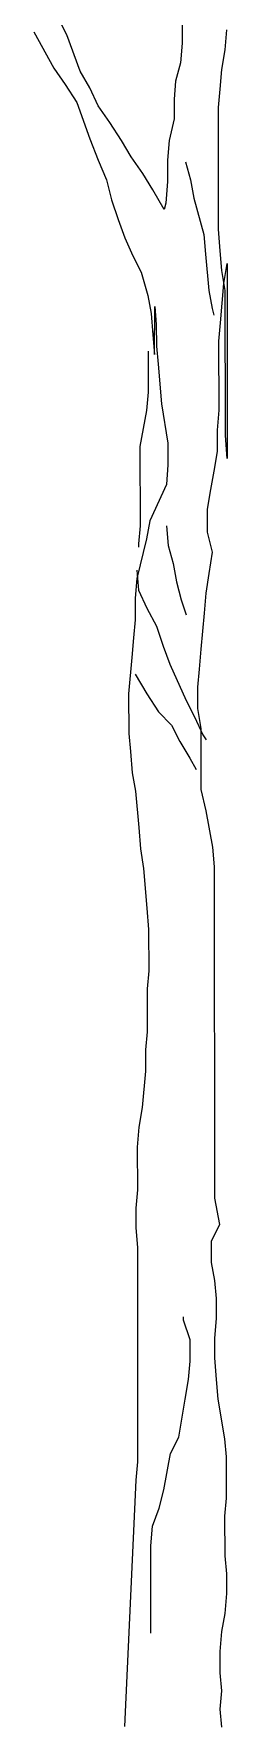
# Model space of a CAD drawing. Extents: x 3530 to 7347, y 5293 to 12601.
# Drawn here: x 5421 to 5711, y 5293 to 7832 of the extents above; entities that cross this region are included whole.
import ezdxf

# ---------------------------------------------------------------- set-up
doc = ezdxf.new("R2010")
doc.units = 0
doc.header["$LTSCALE"] = 150
doc.layers.get('0').update_dxf_attribs({"linetype": 'CONTINUOUS'})

msp = doc.modelspace()

# ---------------------------------------------------------------- linework, layer by layer
at = {"color": 0}
for points in [[(5616.8, 7568.4), (5599.5, 7598.1), (5584.6, 7622.8), (5567.3, 7647.5), (5552.5, 7672.2), (5535.2, 7699.3), (5517.8, 7724), (5505.4, 7751.2), (5490.6, 7775.9), (5470.8, 7830.3), (5458.4, 7855)], [(5643.7, 7850.2), (5643.8, 7818.1), (5641.3, 7788.4), (5633.9, 7761.2), (5631.5, 7734), (5631.5, 7704.4), (5624.1, 7672.2), (5621.7, 7642.6), (5621.7, 7610.5), (5619.3, 7578.3), (5616.8, 7568.4)], [(5421.4, 7835.2), (5451.1, 7780.8), (5468.4, 7756.1), (5485.7, 7729), (5505.5, 7674.6), (5517.9, 7642.5), (5530.3, 7612.9), (5537.7, 7583.2), (5547.6, 7553.6), (5557.6, 7526.4), (5569.9, 7499.2), (5582.3, 7474.5), (5592.2, 7439.9), (5597.2, 7412.7), (5599.7, 7380.6), (5602.2, 7351), (5602.5, 7423.2), (5604.9, 7396), (5605, 7363.9), (5607.5, 7336.7), (5612.5, 7277.4), (5622.4, 7218.1), (5622.4, 7185.9), (5620, 7156.3), (5595.3, 7101.9), (5590.4, 7074.7), (5575.6, 7015.4), (5573.2, 6985.7), (5573.2, 6953.6), (5570.8, 6926.4), (5568.3, 6896.8), (5563.4, 6842.4), (5563.5, 6783.1), (5566, 6755.9), (5568.5, 6723.8), (5573.5, 6696.6), (5578.5, 6642.2), (5581, 6610.1), (5585.9, 6580.5), (5590.9, 6521.2), (5593.4, 6489), (5593.5, 6427.2), (5591, 6400.1), (5591.1, 6335.8), (5588.6, 6308.6), (5588.7, 6276.5), (5583.8, 6222.1), (5578.9, 6192.5), (5576.4, 6162.8), (5576.5, 6098.6), (5574, 6071.4), (5574.1, 6041.7), (5576.6, 6012.1), (5576.9, 5690.8), (5574.4, 5663.6), (5557.3, 5294.1)], [(5703.3, 5293.1), (5700.8, 5320.2), (5703.2, 5347.4), (5700.7, 5374.6), (5700.7, 5406.7), (5703.1, 5436.4), (5708, 5463.6), (5710.5, 5493.2), (5710.5, 5522.9), (5708, 5550.1), (5707.9, 5609.4), (5710.4, 5636.6), (5710.3, 5698.3), (5707.8, 5725.5), (5697.9, 5784.8), (5695.4, 5814.5), (5692.9, 5846.6), (5692.8, 5876.3), (5695.3, 5905.9), (5695.3, 5935.6), (5692.8, 5962.7), (5687.8, 5989.9), (5687.8, 6022.1), (5700.1, 6046.8), (5692.6, 6086.3), (5692.2, 6583), (5689.7, 6612.7), (5679.8, 6667), (5672.3, 6699.2), (5672.2, 6790.6), (5667.3, 6820.2), (5667.2, 6852.4), (5669.7, 6879.6), (5672.1, 6909.2), (5677, 6963.6), (5679.5, 6993.2), (5684.4, 7022.9), (5689.3, 7055), (5681.8, 7084.7), (5681.8, 7119.3), (5686.7, 7148.9), (5691.6, 7176.1), (5696.6, 7205.8), (5696.5, 7237.9), (5699, 7267.6), (5698.9, 7371.4), (5701.3, 7398.5), (5706.2, 7457.9), (5711.1, 7487.5), (5711.1, 7195.4), (5708.6, 7230), (5708.4, 7447.4), (5703.4, 7477.1), (5700.9, 7506.7), (5698.4, 7538.9), (5698.2, 7721.7), (5700.7, 7748.9), (5703.1, 7778.6), (5708, 7808.2), (5710.5, 7837.9)], [(5648.9, 7640.1), (5656.3, 7613), (5661.3, 7585.8), (5676.2, 7531.4), (5678.7, 7501.8), (5683.7, 7447.4), (5688.6, 7420.2), (5691.1, 7410.4)], [(5592.6, 7356.4), (5592.7, 7294.7), (5590.2, 7267.5), (5580.4, 7213.1), (5580.5, 7094.5), (5578.1, 7067.3), (5578.1, 7062.3)], [(5620.1, 7094.5), (5622.6, 7064.9), (5630, 7037.7), (5635, 7010.5), (5642.4, 6983.3), (5649.8, 6961.1)], [(5575.6, 7027.7), (5578.1, 6998.1), (5590.5, 6970.9), (5605.4, 6943.7), (5615.3, 6914.1), (5625.2, 6886.9), (5649.9, 6832.6), (5662.3, 6807.9), (5674.7, 6780.7), (5679.7, 6773.3)], [(5573.3, 6872.1), (5590.6, 6842.4), (5608, 6815.2), (5627.7, 6795.5), (5640.1, 6770.8), (5655, 6746.1), (5664.9, 6728.8)], [(5596.9, 5433.8), (5596.7, 5564.8), (5599.2, 5594.4), (5609, 5621.6), (5616.4, 5648.8), (5626.3, 5703.2), (5638.6, 5727.9), (5643.5, 5757.6), (5648.4, 5784.8), (5653.4, 5814.4), (5655.8, 5841.6), (5655.8, 5873.8), (5645.9, 5903.4), (5645.9, 5908.3)]]:
    msp.add_lwpolyline(points, dxfattribs=at)

doc.saveas('drawing.dxf')
